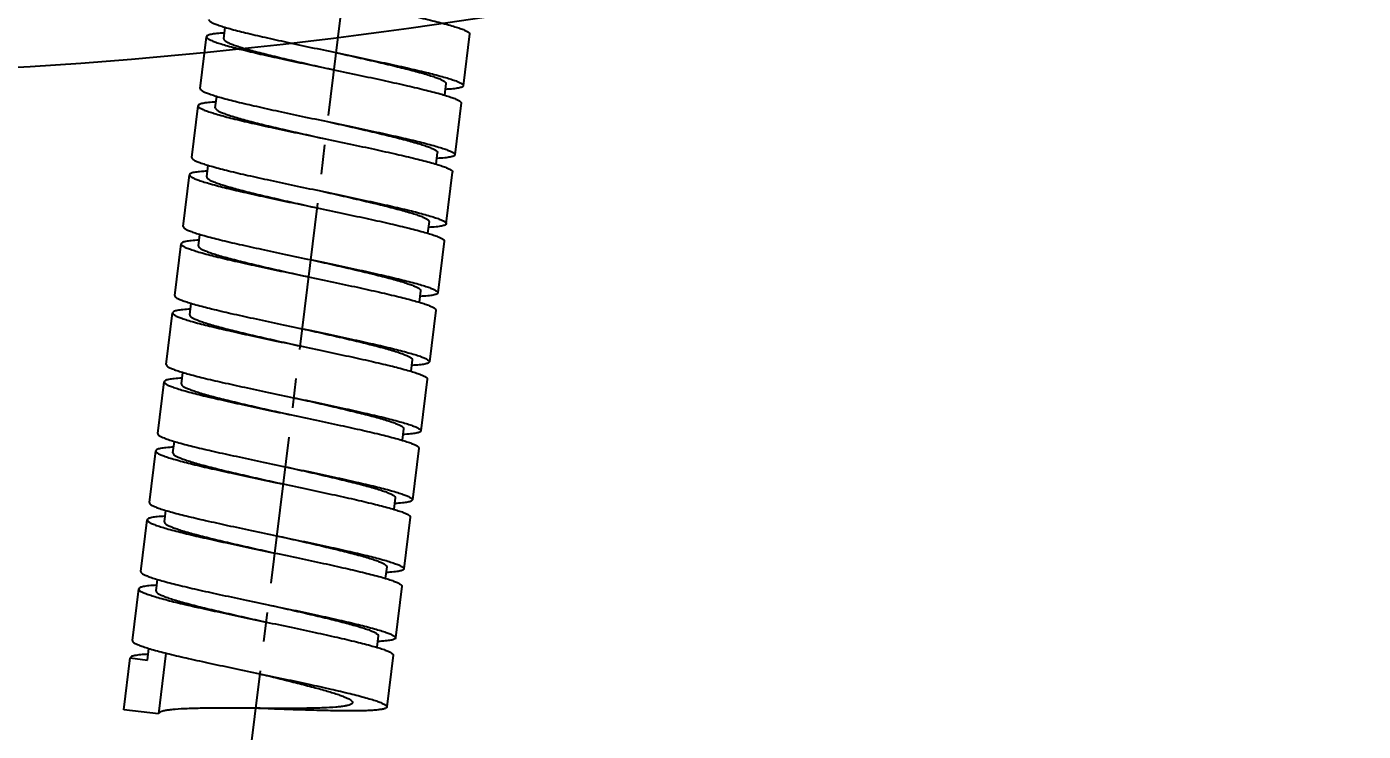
# Model space of a CAD drawing. Header units: millimetres. Extents: x 789 to 1209, y 393 to 987.
# Drawn here: x 1099.2 to 1156.8, y 570.9 to 601.3 of the extents above; entities that cross this region are included whole.
import ezdxf

# ---------------------------------------------------------------- set-up
doc = ezdxf.new("R2010")
doc.units = ezdxf.units.MM
doc.header["$LTSCALE"] = 0.1
doc.linetypes.add('CENTERX2', pattern=[101.6, 63.5, -12.7, 12.7, -12.7])
doc.layers.add('CENTER', color=1, linetype='CENTERX2')
doc.layers.add('DIM', color=3, linetype='Continuous')
doc.styles.get("Standard").update_dxf_attribs({"font": 'arial.ttf'})
doc.dimstyles.new('ISO-25', dxfattribs={"dimtxt": 2.5, "dimasz": 2.5, "dimexe": 1.25, "dimexo": 0.625, "dimtad": 1, "dimlfac": 1.333333, "dimtxsty": 'Standard', "dimcen": 2.5, "dimadec": 0, "dimazin": 0, "dimtfac": 1, "dimtmove": 0, "dimatfit": 3, "dimfxl": 0, "dimarcsym": 0})

# ---------------------------------------------------------------- blocks, each defined once
blk = doc.blocks.new('*D17')
at = {"layer": 'Defpoints', "color": 0}
for p in [(1085.84, 676.604), (1085.84, 658.124), (1117.888, 644.056), (1104.487, 611.471), (1104.074, 531.539)]:
    blk.add_point(p, dxfattribs=at)
at = {"layer": 'DIM', "color": 0, "lineweight": -2}
blk.add_line((1085.84, 657.499), (1085.84, 610.981), dxfattribs=at)
blk.add_arc((1085.84, 383.029), 229.203, 83.62547, 89.37505, dxfattribs=at)
at = {"layer": 'DIM', "color": 0}
for points in [[(1088.338, 611.801), (1088.343, 612.634), (1085.84, 612.231)], [(1111.337, 611.228), (1111.24, 610.4), (1113.771, 610.523)]]:
    blk.add_solid(points, dxfattribs=at)
at = {"layer": 'DIM', "color": 0, "insert": (1099.946, 613.675), "char_height": 2.5, "attachment_point": 5, "rotation": 356.50026}
blk.add_mtext('7°', dxfattribs=at)
blk = doc.blocks.new('*D18')
at = {"layer": 'Defpoints', "color": 0}
for p in [(1085.84, 676.604), (1085.84, 658.124), (1148.027, 643.485), (1155.466, 623.046), (1110.827, 600.572)]:
    blk.add_point(p, dxfattribs=at)
at = {"layer": 'DIM', "color": 0, "lineweight": -2}
for p, q in [((1085.84, 657.499), (1085.84, 597.867)), ((1155.68, 622.459), (1159.879, 610.922))]:
    blk.add_line(p, q, dxfattribs=at)
blk.add_arc((1085.84, 814.342), 215.225, 270.66554, 289.33446, dxfattribs=at)
at = {"layer": 'DIM', "color": 0}
for points in [[(1156.957, 611.647), (1157.238, 610.863), (1159.452, 612.096)], [(1088.343, 598.714), (1088.338, 599.548), (1085.84, 599.117)]]:
    blk.add_solid(points, dxfattribs=at)
at = {"layer": 'DIM', "color": 0, "insert": (1122.884, 604.259), "char_height": 2.5, "attachment_point": 5, "rotation": 10}
blk.add_mtext('20°', dxfattribs=at)

msp = doc.modelspace()

# ---------------------------------------------------------------- linework, layer by layer
at = {"color": 7, "linetype": 'Continuous'}
for p, q in [((1107.6572, 600.7303), (1107.7185, 601.2291)), ((1118.2618, 600.9396), (1117.9876, 598.7064)), ((1106.6386, 598.5885), (1106.9128, 600.8217)), ((1117.2432, 598.7978), (1117.1819, 598.2985)), ((1107.2917, 597.7527), (1107.353, 598.252)), ((1117.8962, 597.962), (1117.622, 595.7287)), ((1106.2731, 595.6109), (1106.5472, 597.8441)), ((1116.8164, 595.3213), (1116.8776, 595.8201)), ((1106.9261, 594.775), (1106.9875, 595.2752)), ((1105.9075, 592.6332), (1106.1817, 594.8664)), ((1117.2564, 592.7511), (1117.5306, 594.9843)), ((1116.512, 592.8425), (1116.4506, 592.3423)), ((1106.5605, 591.7974), (1106.6216, 592.2949)), ((1105.5419, 589.6556), (1105.8161, 591.8888)), ((1117.165, 592.0067), (1116.8908, 589.7735)), ((1106.1949, 588.8198), (1106.2563, 589.32)), ((1116.1464, 589.8649), (1116.0854, 589.3673)), ((1105.1763, 586.6779), (1105.4505, 588.9112)), ((1116.7995, 589.0291), (1116.5253, 586.7958)), ((1115.7809, 586.8872), (1115.7194, 586.387)), ((1104.8107, 583.7003), (1105.0849, 585.9335)), ((1105.8293, 585.8421), (1105.8906, 586.3409)), ((1116.4339, 586.0514), (1116.1597, 583.8182)), ((1115.4153, 583.9096), (1115.354, 583.4103)), ((1104.4452, 580.7226), (1104.7193, 582.9559)), ((1105.4638, 582.8645), (1105.5251, 583.3638)), ((1116.0683, 583.0738), (1115.7941, 580.8405)), ((1115.0497, 580.9319), (1114.9885, 580.4331)), ((1105.0982, 579.8868), (1105.1596, 580.387)), ((1115.7027, 580.0961), (1115.4285, 577.8629)), ((1104.0796, 577.745), (1104.3538, 579.9782)), ((1114.6841, 577.9543), (1114.6227, 577.454)), ((1104.7326, 576.9092), (1104.7937, 577.4067)), ((1103.714, 574.7674), (1103.9882, 577.0006)), ((1115.3371, 577.1185), (1115.0629, 574.8853)), ((1114.3185, 574.9766), (1114.2574, 574.4791)), ((1104.367, 573.9316), (1104.4284, 574.4318)), ((1103.3484, 571.7897), (1103.6226, 574.023)), ((1103.6226, 574.023), (1104.367, 573.9316)), ((1105.1596, 574.2322), (1104.8372, 571.6069)), ((1114.9715, 574.1408), (1114.6974, 571.9076)), ((1104.8372, 571.6069), (1103.3484, 571.7897))]:
    msp.add_line(p, q, dxfattribs=at)
for points, knots in [([(1112.7701, 602.3695), (1113.1294, 602.2941), (1113.8343, 602.1462), (1114.8572, 601.9281), (1115.7992, 601.7203), (1116.6237, 601.5273), (1117.2215, 601.3742), (1117.6165, 601.2591), (1117.8448, 601.185), (1118.024, 601.117), (1118.141, 601.0628), (1118.2076, 601.0197), (1118.2447, 600.9889), (1118.264, 600.9575), (1118.2618, 600.9396)], [0, 0, 0, 0, 0.1928468, 0.3783376, 0.5494058, 0.6995566, 0.8231386, 0.8734999, 0.9156348, 0.9492129, 0.9740929, 0.9833185, 0.9905201, 1, 1, 1, 1]), ([(1107.0042, 601.5661), (1107.002, 601.5482), (1107.0213, 601.5169), (1107.0584, 601.4861), (1107.125, 601.443), (1107.242, 601.3887), (1107.4212, 601.3208), (1107.6495, 601.2467), (1108.0445, 601.1316), (1108.6423, 600.9784), (1109.4668, 600.7855), (1110.4088, 600.5777), (1111.4317, 600.3596), (1112.1366, 600.2117), (1112.4959, 600.1363)], [0, 0, 0, 0, 0.0094807, 0.0166807, 0.0259072, 0.0507875, 0.0843662, 0.1265, 0.1768629, 0.3004449, 0.4505953, 0.6216631, 0.8071534, 1, 1, 1, 1]), ([(1107.6675, 600.9769), (1107.5605, 600.9717), (1107.4106, 600.9623), (1107.2253, 600.9409), (1107.1191, 600.9239), (1107.0335, 600.9034), (1106.9642, 600.8796), (1106.916, 600.8473), (1106.9128, 600.8217)], [0, 0, 0, 0, 0.407777, 0.5718722, 0.7088846, 0.818739, 0.9021041, 1, 1, 1, 1]), ([(1106.9128, 600.8217), (1106.9106, 600.8038), (1106.9298, 600.7725), (1106.9671, 600.7416), (1107.0336, 600.6986), (1107.1506, 600.6443), (1107.3298, 600.5764), (1107.5581, 600.5023), (1107.9531, 600.3872), (1108.5509, 600.234), (1109.3754, 600.0411), (1110.3174, 599.8333), (1111.3403, 599.6152), (1112.0452, 599.4673), (1112.4045, 599.3919)], [0, 0, 0, 0, 0.0094781, 0.0166803, 0.0259091, 0.0507846, 0.0843677, 0.1264978, 0.1768636, 0.3004448, 0.4505947, 0.6216623, 0.8071529, 1, 1, 1, 1]), ([(1107.6573, 600.7303), (1107.6551, 600.713), (1107.6702, 600.6826), (1107.7028, 600.6514), (1107.7596, 600.6098), (1107.8604, 600.5573), (1108.0151, 600.4923), (1108.2124, 600.422), (1108.5535, 600.3135), (1109.0704, 600.1703), (1109.7836, 599.991), (1110.5986, 599.7988), (1111.4837, 599.5976), (1112.0936, 599.4613), (1112.4045, 599.3919)], [0, 0, 0, 0, 0.0105435, 0.0180895, 0.0275742, 0.0527823, 0.0865465, 0.1287528, 0.179117, 0.3025114, 0.4522937, 0.622865, 0.8077751, 1, 1, 1, 1]), ([(1112.4959, 600.1363), (1112.8068, 600.0668), (1113.4168, 599.9306), (1114.3018, 599.7293), (1115.1168, 599.5371), (1115.8301, 599.3578), (1116.3469, 599.2146), (1116.688, 599.1061), (1116.8853, 599.0358), (1117.04, 598.9708), (1117.1408, 598.9183), (1117.1976, 598.8767), (1117.2302, 598.8455), (1117.2453, 598.8151), (1117.2432, 598.7978)], [0, 0, 0, 0, 0.1922249, 0.3771353, 0.5477069, 0.6974897, 0.8208846, 0.8712443, 0.9134554, 0.9472146, 0.9724278, 0.9819103, 0.989454, 1, 1, 1, 1]), ([(1112.4959, 600.1363), (1112.8552, 600.0609), (1113.5601, 599.913), (1114.583, 599.6948), (1115.525, 599.487), (1116.3495, 599.2941), (1116.9473, 599.1409), (1117.3423, 599.0258), (1117.5707, 598.9518), (1117.7498, 598.8838), (1117.8668, 598.8295), (1117.9334, 598.7865), (1117.9706, 598.7557), (1117.9898, 598.7243), (1117.9876, 598.7064)], [0, 0, 0, 0, 0.1928468, 0.3783376, 0.5494058, 0.6995566, 0.8231386, 0.8734999, 0.9156348, 0.9492129, 0.9740929, 0.9833185, 0.9905201, 1, 1, 1, 1]), ([(1112.4045, 599.3919), (1112.7638, 599.3165), (1113.4687, 599.1685), (1114.4916, 598.9504), (1115.4336, 598.7426), (1116.2581, 598.5497), (1116.8559, 598.3965), (1117.2509, 598.2814), (1117.4793, 598.2073), (1117.6584, 598.1394), (1117.7754, 598.0851), (1117.842, 598.0421), (1117.8792, 598.0112), (1117.8984, 597.9799), (1117.8962, 597.962)], [0, 0, 0, 0, 0.1928471, 0.3783377, 0.5494053, 0.6995552, 0.8231364, 0.8735022, 0.9156323, 0.9492154, 0.9740909, 0.9833197, 0.9905219, 1, 1, 1, 1]), ([(1106.6387, 598.5885), (1106.6365, 598.5706), (1106.6557, 598.5392), (1106.6929, 598.5084), (1106.7594, 598.4654), (1106.8764, 598.4111), (1107.0556, 598.3431), (1107.2839, 598.269), (1107.6789, 598.1539), (1108.2767, 598.0008), (1109.1012, 597.8079), (1110.0432, 597.6), (1111.0661, 597.3819), (1111.771, 597.234), (1112.1303, 597.1586)], [0, 0, 0, 0, 0.0094781, 0.0166803, 0.0259091, 0.0507846, 0.0843677, 0.1264978, 0.1768636, 0.3004448, 0.4505947, 0.6216623, 0.8071529, 1, 1, 1, 1]), ([(1117.9876, 598.7064), (1117.9844, 598.6805), (1117.935, 598.6479), (1117.8644, 598.6239), (1117.7769, 598.6034), (1117.6684, 598.5863), (1117.4792, 598.5649), (1117.3261, 598.5556), (1117.2168, 598.5504)], [0, 0, 0, 0, 0.0973962, 0.1807183, 0.290629, 0.4277036, 0.5919484, 1, 1, 1, 1]), ([(1107.318, 598), (1107.2087, 597.9949), (1107.0556, 597.9856), (1106.8664, 597.9642), (1106.7579, 597.9471), (1106.6705, 597.9265), (1106.5998, 597.9026), (1106.5504, 597.87), (1106.5473, 597.8441)], [0, 0, 0, 0, 0.4080516, 0.5722964, 0.709371, 0.8192817, 0.9026038, 1, 1, 1, 1]), ([(1106.5473, 597.8441), (1106.545, 597.8262), (1106.5643, 597.7948), (1106.6015, 597.764), (1106.668, 597.7209), (1106.785, 597.6667), (1106.9642, 597.5987), (1107.1925, 597.5246), (1107.5875, 597.4095), (1108.1853, 597.2564), (1109.0098, 597.0635), (1109.9518, 596.8556), (1110.9747, 596.6375), (1111.6796, 596.4896), (1112.0389, 596.4142)], [0, 0, 0, 0, 0.0094799, 0.0166815, 0.0259071, 0.0507871, 0.0843652, 0.1265001, 0.1768614, 0.3004434, 0.4505942, 0.6216624, 0.8071532, 1, 1, 1, 1]), ([(1107.2917, 597.7527), (1107.2895, 597.7353), (1107.3046, 597.705), (1107.3372, 597.6738), (1107.394, 597.6322), (1107.4949, 597.5796), (1107.6496, 597.5147), (1107.8468, 597.4443), (1108.188, 597.3359), (1108.7048, 597.1926), (1109.418, 597.0134), (1110.233, 596.8211), (1111.1181, 596.6199), (1111.728, 596.4837), (1112.0389, 596.4142)], [0, 0, 0, 0, 0.0105432, 0.01809, 0.0275742, 0.0527821, 0.0865465, 0.1287528, 0.1791168, 0.3025112, 0.4522935, 0.6228648, 0.807775, 1, 1, 1, 1]), ([(1112.1303, 597.1586), (1112.4412, 597.0892), (1113.0512, 596.9529), (1113.9363, 596.7517), (1114.7513, 596.5595), (1115.4645, 596.3802), (1115.9813, 596.237), (1116.3224, 596.1285), (1116.5197, 596.0582), (1116.6744, 595.9932), (1116.7752, 595.9407), (1116.832, 595.899), (1116.8646, 595.8678), (1116.8797, 595.8375), (1116.8776, 595.8201)], [0, 0, 0, 0, 0.1922253, 0.3771361, 0.547708, 0.697491, 0.8208861, 0.8712452, 0.913457, 0.9472153, 0.9724294, 0.9819121, 0.9894576, 1, 1, 1, 1]), ([(1112.1303, 597.1586), (1112.4896, 597.0832), (1113.1945, 596.9353), (1114.2174, 596.7172), (1115.1594, 596.5094), (1115.984, 596.3164), (1116.5818, 596.1633), (1116.9767, 596.0482), (1117.2051, 595.9741), (1117.3843, 595.9062), (1117.5012, 595.8519), (1117.5678, 595.8088), (1117.605, 595.778), (1117.6242, 595.7467), (1117.622, 595.7287)], [0, 0, 0, 0, 0.1928471, 0.3783377, 0.5494053, 0.6995552, 0.8231364, 0.8735022, 0.9156323, 0.9492154, 0.9740909, 0.9833197, 0.9905219, 1, 1, 1, 1]), ([(1112.0389, 596.4142), (1112.3982, 596.3388), (1113.1031, 596.1909), (1114.126, 595.9728), (1115.068, 595.765), (1115.8926, 595.572), (1116.4904, 595.4189), (1116.8853, 595.3038), (1117.1137, 595.2297), (1117.2929, 595.1617), (1117.4098, 595.1075), (1117.4764, 595.0644), (1117.5136, 595.0336), (1117.5328, 595.0022), (1117.5306, 594.9843)], [0, 0, 0, 0, 0.1928468, 0.3783373, 0.5494052, 0.6995558, 0.8231379, 0.8735009, 0.9156347, 0.9492132, 0.9740937, 0.983321, 0.990522, 1, 1, 1, 1]), ([(1117.622, 595.7287), (1117.6189, 595.7032), (1117.5706, 595.6709), (1117.5013, 595.6471), (1117.4157, 595.6266), (1117.3095, 595.6096), (1117.1243, 595.5882), (1116.9743, 595.5788), (1116.8673, 595.5736)], [0, 0, 0, 0, 0.0978959, 0.181261, 0.2911154, 0.4281278, 0.592223, 1, 1, 1, 1]), ([(1106.2731, 595.6109), (1106.2709, 595.5929), (1106.2901, 595.5616), (1106.3273, 595.5308), (1106.3939, 595.4877), (1106.5108, 595.4335), (1106.69, 595.3655), (1106.9183, 595.2914), (1107.3133, 595.1763), (1107.9111, 595.0232), (1108.7356, 594.8302), (1109.6776, 594.6224), (1110.7005, 594.4043), (1111.4054, 594.2564), (1111.7647, 594.181)], [0, 0, 0, 0, 0.0094799, 0.0166815, 0.0259071, 0.0507871, 0.0843652, 0.1265001, 0.1768614, 0.3004434, 0.4505942, 0.6216624, 0.8071532, 1, 1, 1, 1]), ([(1106.1817, 594.8664), (1106.1795, 594.8485), (1106.1987, 594.8172), (1106.2359, 594.7864), (1106.3025, 594.7433), (1106.4194, 594.689), (1106.5986, 594.6211), (1106.8269, 594.547), (1107.2219, 594.4319), (1107.8197, 594.2788), (1108.6442, 594.0858), (1109.5862, 593.878), (1110.6092, 593.6599), (1111.314, 593.512), (1111.6733, 593.4366)], [0, 0, 0, 0, 0.0094796, 0.0166795, 0.0259085, 0.050786, 0.0843676, 0.1264984, 0.176864, 0.3004455, 0.4505955, 0.621663, 0.8071533, 1, 1, 1, 1]), ([(1106.937, 595.0217), (1106.8299, 595.0165), (1106.6799, 595.0071), (1106.4945, 594.9857), (1106.3881, 594.9686), (1106.3024, 594.9482), (1106.2331, 594.9243), (1106.1848, 594.892), (1106.1817, 594.8664)], [0, 0, 0, 0, 0.4077986, 0.5718854, 0.7088956, 0.81877, 0.9021168, 1, 1, 1, 1]), ([(1106.9261, 594.775), (1106.924, 594.7577), (1106.939, 594.7273), (1106.9716, 594.6962), (1107.0285, 594.6545), (1107.1293, 594.602), (1107.284, 594.537), (1107.4813, 594.4667), (1107.8224, 594.3582), (1108.3392, 594.215), (1109.0524, 594.0357), (1109.8674, 593.8435), (1110.7525, 593.6423), (1111.3625, 593.506), (1111.6733, 593.4366)], [0, 0, 0, 0, 0.0105433, 0.0180904, 0.0275741, 0.0527822, 0.0865462, 0.128753, 0.1791165, 0.3025109, 0.4522932, 0.6228645, 0.8077749, 1, 1, 1, 1]), ([(1111.7647, 594.181), (1112.0756, 594.1115), (1112.6856, 593.9753), (1113.5707, 593.7741), (1114.3857, 593.5818), (1115.0989, 593.4025), (1115.6157, 593.2593), (1115.9568, 593.1509), (1116.1541, 593.0805), (1116.3088, 593.0156), (1116.4096, 592.9631), (1116.4665, 592.9214), (1116.4991, 592.8902), (1116.5142, 592.8598), (1116.512, 592.8425)], [0, 0, 0, 0, 0.1922252, 0.3771359, 0.5477077, 0.6974905, 0.8208855, 0.871244, 0.9134561, 0.9472145, 0.9724283, 0.9819093, 0.9894539, 1, 1, 1, 1]), ([(1111.7647, 594.181), (1112.124, 594.1056), (1112.8289, 593.9577), (1113.8519, 593.7396), (1114.7939, 593.5317), (1115.6184, 593.3388), (1116.2162, 593.1857), (1116.6112, 593.0706), (1116.8395, 592.9965), (1117.0187, 592.9285), (1117.1356, 592.8742), (1117.2022, 592.8312), (1117.2394, 592.8003), (1117.2586, 592.769), (1117.2564, 592.7511)], [0, 0, 0, 0, 0.1928468, 0.3783373, 0.5494052, 0.6995558, 0.8231379, 0.8735009, 0.9156347, 0.9492132, 0.9740937, 0.983321, 0.990522, 1, 1, 1, 1]), ([(1111.6733, 593.4366), (1112.0327, 593.3612), (1112.7375, 593.2133), (1113.7605, 592.9951), (1114.7025, 592.7873), (1115.527, 592.5944), (1116.1248, 592.4412), (1116.5198, 592.3262), (1116.7481, 592.2521), (1116.9273, 592.1841), (1117.0442, 592.1298), (1117.1108, 592.0868), (1117.148, 592.056), (1117.1672, 592.0246), (1117.165, 592.0067)], [0, 0, 0, 0, 0.1928471, 0.3783381, 0.5494063, 0.6995566, 0.8231379, 0.873501, 0.9156336, 0.9492145, 0.9740917, 0.9833187, 0.9905217, 1, 1, 1, 1]), ([(1105.9075, 592.6332), (1105.9053, 592.6153), (1105.9245, 592.584), (1105.9617, 592.5531), (1106.0283, 592.5101), (1106.1452, 592.4558), (1106.3244, 592.3878), (1106.5528, 592.3137), (1106.9477, 592.1987), (1107.5455, 592.0455), (1108.3701, 591.8526), (1109.312, 591.6448), (1110.335, 591.4266), (1111.0399, 591.2787), (1111.3992, 591.2033)], [0, 0, 0, 0, 0.0094796, 0.0166795, 0.0259085, 0.050786, 0.0843676, 0.1264984, 0.176864, 0.3004455, 0.4505955, 0.621663, 0.8071533, 1, 1, 1, 1]), ([(1117.2564, 592.7511), (1117.2533, 592.7254), (1117.2044, 592.6929), (1117.1343, 592.669), (1117.0477, 592.6485), (1116.9402, 592.6314), (1116.7528, 592.61), (1116.6011, 592.6006), (1116.4928, 592.5955)], [0, 0, 0, 0, 0.0976165, 0.1809481, 0.2908559, 0.4278957, 0.5920606, 1, 1, 1, 1]), ([(1105.8161, 591.8888), (1105.8139, 591.8709), (1105.8331, 591.8395), (1105.8703, 591.8087), (1105.9369, 591.7657), (1106.0538, 591.7114), (1106.233, 591.6434), (1106.4614, 591.5693), (1106.8563, 591.4543), (1107.4541, 591.3011), (1108.2786, 591.1082), (1109.2206, 590.9004), (1110.2436, 590.6822), (1110.9485, 590.5343), (1111.3078, 590.4589)], [0, 0, 0, 0, 0.0094783, 0.0166813, 0.0259083, 0.0507855, 0.0843664, 0.126499, 0.1768621, 0.3004434, 0.4505937, 0.6216619, 0.8071529, 1, 1, 1, 1]), ([(1106.5762, 592.0442), (1106.4684, 592.0391), (1106.3174, 592.0297), (1106.1309, 592.0083), (1106.0239, 591.9912), (1105.9376, 591.9707), (1105.8679, 591.9469), (1105.8193, 591.9145), (1105.8161, 591.8888)], [0, 0, 0, 0, 0.4078649, 0.572022, 0.7090498, 0.8189205, 0.9022818, 1, 1, 1, 1]), ([(1106.5605, 591.7974), (1106.5584, 591.7801), (1106.5734, 591.7497), (1106.6061, 591.7185), (1106.6629, 591.6769), (1106.7637, 591.6243), (1106.9184, 591.5594), (1107.1157, 591.489), (1107.4568, 591.3806), (1107.9736, 591.2374), (1108.6868, 591.0581), (1109.5018, 590.8658), (1110.3869, 590.6646), (1110.9969, 590.5284), (1111.3078, 590.4589)], [0, 0, 0, 0, 0.0105436, 0.0180908, 0.0275737, 0.0527826, 0.0865457, 0.1287535, 0.179116, 0.3025104, 0.4522928, 0.6228643, 0.8077748, 1, 1, 1, 1]), ([(1111.3992, 591.2033), (1111.7101, 591.1339), (1112.32, 590.9976), (1113.2051, 590.7964), (1114.0201, 590.6042), (1114.7333, 590.4249), (1115.2502, 590.2817), (1115.5913, 590.1732), (1115.7885, 590.1029), (1115.9432, 590.0379), (1116.0441, 589.9854), (1116.1009, 589.9437), (1116.1335, 589.9126), (1116.1486, 589.8822), (1116.1464, 589.8649)], [0, 0, 0, 0, 0.1922253, 0.3771361, 0.547708, 0.6974908, 0.8208856, 0.8712443, 0.9134561, 0.9472149, 0.9724281, 0.981909, 0.9894543, 1, 1, 1, 1]), ([(1111.3992, 591.2033), (1111.7585, 591.1279), (1112.4634, 590.98), (1113.4863, 590.7619), (1114.4283, 590.5541), (1115.2528, 590.3612), (1115.8506, 590.208), (1116.2456, 590.0929), (1116.4739, 590.0188), (1116.6531, 589.9509), (1116.7701, 589.8966), (1116.8366, 589.8535), (1116.8738, 589.8227), (1116.893, 589.7914), (1116.8908, 589.7735)], [0, 0, 0, 0, 0.1928471, 0.3783381, 0.5494063, 0.6995566, 0.8231379, 0.873501, 0.9156336, 0.9492145, 0.9740917, 0.9833187, 0.9905217, 1, 1, 1, 1]), ([(1111.3078, 590.4589), (1111.6671, 590.3835), (1112.372, 590.2356), (1113.3949, 590.0175), (1114.3369, 589.8097), (1115.1614, 589.6167), (1115.7592, 589.4636), (1116.1542, 589.3485), (1116.3825, 589.2744), (1116.5617, 589.2065), (1116.6787, 589.1522), (1116.7452, 589.1091), (1116.7824, 589.0783), (1116.8016, 589.047), (1116.7994, 589.0291)], [0, 0, 0, 0, 0.1928467, 0.378337, 0.5494045, 0.6995545, 0.823136, 0.8735016, 0.9156324, 0.949214, 0.9740915, 0.9833205, 0.9905204, 1, 1, 1, 1]), ([(1105.5419, 589.6556), (1105.5397, 589.6377), (1105.5589, 589.6063), (1105.5961, 589.5755), (1105.6627, 589.5324), (1105.7796, 589.4782), (1105.9588, 589.4102), (1106.1872, 589.3361), (1106.5821, 589.221), (1107.1799, 589.0679), (1108.0045, 588.8749), (1108.9465, 588.6671), (1109.9694, 588.449), (1110.6743, 588.3011), (1111.0336, 588.2257)], [0, 0, 0, 0, 0.0094783, 0.0166813, 0.0259083, 0.0507855, 0.0843664, 0.126499, 0.1768621, 0.3004434, 0.4505937, 0.6216619, 0.8071529, 1, 1, 1, 1]), ([(1116.8908, 589.7735), (1116.8877, 589.7478), (1116.8391, 589.7154), (1116.7693, 589.6915), (1116.6831, 589.671), (1116.5761, 589.6539), (1116.3895, 589.6326), (1116.2385, 589.6232), (1116.1307, 589.618)], [0, 0, 0, 0, 0.0977182, 0.1810795, 0.2909502, 0.427978, 0.5921351, 1, 1, 1, 1]), ([(1105.4505, 588.9112), (1105.4483, 588.8932), (1105.4675, 588.8619), (1105.5047, 588.8311), (1105.5713, 588.788), (1105.6883, 588.7338), (1105.8674, 588.6658), (1106.0958, 588.5917), (1106.4908, 588.4766), (1107.0886, 588.3235), (1107.9131, 588.1305), (1108.8551, 587.9227), (1109.878, 587.7046), (1110.5829, 587.5567), (1110.9422, 587.4813)], [0, 0, 0, 0, 0.0094807, 0.0166807, 0.0259072, 0.0507875, 0.0843662, 0.1265, 0.1768629, 0.3004449, 0.4505953, 0.6216631, 0.8071534, 1, 1, 1, 1]), ([(1106.2141, 589.0668), (1106.1058, 589.0616), (1105.9541, 589.0522), (1105.7667, 589.0309), (1105.6592, 589.0138), (1105.5726, 588.9933), (1105.5026, 588.9694), (1105.4537, 588.9369), (1105.4505, 588.9112)], [0, 0, 0, 0, 0.4079376, 0.5721027, 0.709143, 0.8190487, 0.902372, 1, 1, 1, 1]), ([(1106.1949, 588.8198), (1106.1928, 588.8024), (1106.2079, 588.772), (1106.2405, 588.7409), (1106.2973, 588.6992), (1106.3981, 588.6467), (1106.5528, 588.5817), (1106.7501, 588.5114), (1107.0912, 588.4029), (1107.608, 588.2597), (1108.3213, 588.0804), (1109.1362, 587.8882), (1110.0213, 587.687), (1110.6313, 587.5507), (1110.9422, 587.4813)], [0, 0, 0, 0, 0.010544, 0.018091, 0.0275732, 0.0527832, 0.0865452, 0.128754, 0.1791155, 0.3025099, 0.4522924, 0.622864, 0.8077746, 1, 1, 1, 1]), ([(1111.0336, 588.2257), (1111.3445, 588.1562), (1111.9544, 588.02), (1112.8395, 587.8188), (1113.6545, 587.6265), (1114.3677, 587.4473), (1114.8846, 587.304), (1115.2257, 587.1956), (1115.4229, 587.1252), (1115.5776, 587.0603), (1115.6785, 587.0078), (1115.7353, 586.9661), (1115.7679, 586.9349), (1115.783, 586.9046), (1115.7808, 586.8872)], [0, 0, 0, 0, 0.1922254, 0.3771362, 0.5477081, 0.6974908, 0.8208854, 0.8712448, 0.9134558, 0.9472155, 0.9724278, 0.9819089, 0.9894548, 1, 1, 1, 1]), ([(1111.0336, 588.2257), (1111.3929, 588.1503), (1112.0978, 588.0024), (1113.1207, 587.7843), (1114.0627, 587.5765), (1114.8872, 587.3835), (1115.485, 587.2304), (1115.88, 587.1153), (1116.1083, 587.0412), (1116.2875, 586.9732), (1116.4045, 586.9189), (1116.4711, 586.8759), (1116.5082, 586.8451), (1116.5274, 586.8137), (1116.5253, 586.7958)], [0, 0, 0, 0, 0.1928467, 0.378337, 0.5494045, 0.6995545, 0.823136, 0.8735016, 0.9156324, 0.949214, 0.9740915, 0.9833205, 0.9905204, 1, 1, 1, 1]), ([(1110.9422, 587.4813), (1111.3015, 587.4059), (1112.0064, 587.258), (1113.0293, 587.0399), (1113.9713, 586.832), (1114.7958, 586.6391), (1115.3936, 586.486), (1115.7886, 586.3709), (1116.0169, 586.2968), (1116.1961, 586.2288), (1116.3131, 586.1746), (1116.3796, 586.1315), (1116.4168, 586.1007), (1116.4361, 586.0693), (1116.4339, 586.0514)], [0, 0, 0, 0, 0.1928468, 0.3783376, 0.5494058, 0.6995566, 0.8231386, 0.8734999, 0.9156348, 0.9492129, 0.9740929, 0.9833185, 0.9905201, 1, 1, 1, 1]), ([(1105.1763, 586.6779), (1105.1741, 586.66), (1105.1934, 586.6287), (1105.2305, 586.5978), (1105.2971, 586.5548), (1105.4141, 586.5005), (1105.5933, 586.4326), (1105.8216, 586.3585), (1106.2166, 586.2434), (1106.8144, 586.0902), (1107.6389, 585.8973), (1108.5809, 585.6895), (1109.6038, 585.4714), (1110.3087, 585.3235), (1110.668, 585.2481)], [0, 0, 0, 0, 0.0094807, 0.0166807, 0.0259072, 0.0507875, 0.0843662, 0.1265, 0.1768629, 0.3004449, 0.4505953, 0.6216631, 0.8071534, 1, 1, 1, 1]), ([(1116.5253, 586.7958), (1116.5221, 586.7703), (1116.4738, 586.7379), (1116.4045, 586.7141), (1116.3188, 586.6936), (1116.2125, 586.6766), (1116.0271, 586.6552), (1115.877, 586.6458), (1115.7699, 586.6406)], [0, 0, 0, 0, 0.0978832, 0.18123, 0.2911044, 0.4281146, 0.5922014, 1, 1, 1, 1]), ([(1105.0849, 585.9335), (1105.0827, 585.9156), (1105.1019, 585.8843), (1105.1391, 585.8534), (1105.2057, 585.8104), (1105.3227, 585.7561), (1105.5019, 585.6882), (1105.7302, 585.6141), (1106.1252, 585.499), (1106.723, 585.3458), (1107.5475, 585.1529), (1108.4895, 584.9451), (1109.5124, 584.727), (1110.2173, 584.579), (1110.5766, 584.5036)], [0, 0, 0, 0, 0.0094781, 0.0166803, 0.0259091, 0.0507846, 0.0843677, 0.1264978, 0.1768635, 0.300445, 0.450594, 0.6216643, 0.8071486, 1, 1, 1, 1]), ([(1105.8396, 586.0887), (1105.7326, 586.0835), (1105.5827, 586.0741), (1105.3974, 586.0527), (1105.2912, 586.0357), (1105.2056, 586.0152), (1105.1363, 585.9914), (1105.0881, 585.959), (1105.0849, 585.9335)], [0, 0, 0, 0, 0.407777, 0.5718722, 0.7088846, 0.818739, 0.9021041, 1, 1, 1, 1]), ([(1105.8293, 585.8421), (1105.8272, 585.8248), (1105.8423, 585.7944), (1105.8749, 585.7632), (1105.9317, 585.7216), (1106.0325, 585.6691), (1106.1872, 585.6041), (1106.3845, 585.5338), (1106.7256, 585.4253), (1107.2425, 585.2821), (1107.9557, 585.1028), (1108.7707, 584.9106), (1109.6557, 584.7094), (1110.2657, 584.5731), (1110.5766, 584.5036)], [0, 0, 0, 0, 0.0105446, 0.0180911, 0.0275727, 0.0527839, 0.0865447, 0.1287546, 0.1791149, 0.3025097, 0.4522917, 0.622865, 0.8077722, 1, 1, 1, 1]), ([(1110.668, 585.2481), (1110.9789, 585.1786), (1111.5889, 585.0423), (1112.4739, 584.8411), (1113.2889, 584.6489), (1114.0021, 584.4696), (1114.519, 584.3264), (1114.8601, 584.2179), (1115.0574, 584.1476), (1115.2121, 584.0826), (1115.3129, 584.0301), (1115.3697, 583.9885), (1115.4023, 583.9573), (1115.4174, 583.9269), (1115.4153, 583.9096)], [0, 0, 0, 0, 0.1922278, 0.377135, 0.5477083, 0.6974903, 0.8208851, 0.8712454, 0.9134553, 0.9472161, 0.9724273, 0.9819089, 0.9894554, 1, 1, 1, 1]), ([(1110.668, 585.2481), (1111.0273, 585.1727), (1111.7322, 585.0247), (1112.7551, 584.8066), (1113.6971, 584.5988), (1114.5216, 584.4059), (1115.1194, 584.2527), (1115.5144, 584.1376), (1115.7427, 584.0636), (1115.9219, 583.9956), (1116.0389, 583.9413), (1116.1055, 583.8983), (1116.1426, 583.8674), (1116.1619, 583.8361), (1116.1597, 583.8182)], [0, 0, 0, 0, 0.1928468, 0.3783376, 0.5494058, 0.6995566, 0.8231386, 0.8734999, 0.9156348, 0.9492129, 0.9740929, 0.9833185, 0.9905201, 1, 1, 1, 1]), ([(1110.5766, 584.5036), (1110.9359, 584.4282), (1111.6408, 584.2803), (1112.6637, 584.0622), (1113.6057, 583.8544), (1114.4302, 583.6615), (1115.028, 583.5083), (1115.423, 583.3932), (1115.6514, 583.3191), (1115.8305, 583.2512), (1115.9475, 583.1969), (1116.0141, 583.1539), (1116.0513, 583.123), (1116.0705, 583.0917), (1116.0683, 583.0738)], [0, 0, 0, 0, 0.1928514, 0.3783357, 0.549406, 0.699555, 0.8231365, 0.8735022, 0.9156323, 0.9492154, 0.9740909, 0.9833197, 0.9905219, 1, 1, 1, 1]), ([(1104.8108, 583.7003), (1104.8086, 583.6824), (1104.8278, 583.651), (1104.865, 583.6202), (1104.9315, 583.5772), (1105.0485, 583.5229), (1105.2277, 583.4549), (1105.456, 583.3808), (1105.851, 583.2657), (1106.4488, 583.1126), (1107.2733, 582.9197), (1108.2153, 582.7118), (1109.2382, 582.4937), (1109.9431, 582.3458), (1110.3024, 582.2704)], [0, 0, 0, 0, 0.0094781, 0.0166803, 0.0259091, 0.0507846, 0.0843677, 0.1264978, 0.1768635, 0.300445, 0.450594, 0.6216643, 0.8071486, 1, 1, 1, 1]), ([(1116.1597, 583.8182), (1116.1565, 583.7923), (1116.1071, 583.7597), (1116.0365, 583.7357), (1115.949, 583.7152), (1115.8405, 583.6981), (1115.6513, 583.6767), (1115.4982, 583.6673), (1115.3889, 583.6622)], [0, 0, 0, 0, 0.0973962, 0.1807183, 0.290629, 0.4277036, 0.5919484, 1, 1, 1, 1]), ([(1104.7193, 582.9559), (1104.7171, 582.938), (1104.7364, 582.9066), (1104.7736, 582.8758), (1104.8401, 582.8327), (1104.9571, 582.7785), (1105.1363, 582.7105), (1105.3646, 582.6364), (1105.7596, 582.5213), (1106.3574, 582.3682), (1107.1819, 582.1752), (1108.1239, 581.9674), (1109.1468, 581.7493), (1109.8517, 581.6014), (1110.211, 581.526)], [0, 0, 0, 0, 0.0094799, 0.0166815, 0.0259071, 0.0507871, 0.0843652, 0.1265001, 0.1768614, 0.3004434, 0.4505942, 0.6216624, 0.8071532, 1, 1, 1, 1]), ([(1105.4901, 583.1118), (1105.3808, 583.1067), (1105.2277, 583.0974), (1105.0385, 583.076), (1104.93, 583.0589), (1104.8426, 583.0383), (1104.7719, 583.0144), (1104.7225, 582.9818), (1104.7193, 582.9559)], [0, 0, 0, 0, 0.4080516, 0.5722964, 0.709371, 0.8192817, 0.9026038, 1, 1, 1, 1]), ([(1105.4638, 582.8645), (1105.4616, 582.8471), (1105.4767, 582.8168), (1105.5093, 582.7856), (1105.5661, 582.7439), (1105.667, 582.6914), (1105.8217, 582.6265), (1106.0189, 582.5561), (1106.36, 582.4477), (1106.8769, 582.3044), (1107.5901, 582.1252), (1108.4051, 581.9329), (1109.2902, 581.7317), (1109.9001, 581.5955), (1110.211, 581.526)], [0, 0, 0, 0, 0.0105452, 0.0180911, 0.0275722, 0.0527845, 0.0865442, 0.1287552, 0.1791146, 0.3025092, 0.4522919, 0.6228638, 0.8077746, 1, 1, 1, 1]), ([(1110.3024, 582.2704), (1110.6133, 582.201), (1111.2233, 582.0647), (1112.1084, 581.8635), (1112.9234, 581.6713), (1113.6366, 581.492), (1114.1534, 581.3487), (1114.4945, 581.2403), (1114.6918, 581.17), (1114.8465, 581.105), (1114.9473, 581.0525), (1115.0041, 581.0108), (1115.0367, 580.9797), (1115.0518, 580.9493), (1115.0497, 580.9319)], [0, 0, 0, 0, 0.1922254, 0.377136, 0.5477076, 0.6974901, 0.8208845, 0.871246, 0.9134548, 0.9472168, 0.9724268, 0.981909, 0.989456, 1, 1, 1, 1]), ([(1110.3024, 582.2704), (1110.6617, 582.195), (1111.3666, 582.0471), (1112.3895, 581.829), (1113.3315, 581.6212), (1114.1561, 581.4282), (1114.7539, 581.2751), (1115.1488, 581.16), (1115.3772, 581.0859), (1115.5564, 581.018), (1115.6733, 580.9637), (1115.7399, 580.9206), (1115.7771, 580.8898), (1115.7963, 580.8584), (1115.7941, 580.8405)], [0, 0, 0, 0, 0.1928514, 0.3783357, 0.549406, 0.699555, 0.8231365, 0.8735022, 0.9156323, 0.9492154, 0.9740909, 0.9833197, 0.9905219, 1, 1, 1, 1]), ([(1110.211, 581.526), (1110.5703, 581.4506), (1111.2752, 581.3027), (1112.2981, 581.0846), (1113.2401, 580.8768), (1114.0647, 580.6838), (1114.6625, 580.5307), (1115.0574, 580.4156), (1115.2858, 580.3415), (1115.465, 580.2735), (1115.5819, 580.2193), (1115.6485, 580.1762), (1115.6857, 580.1454), (1115.7049, 580.114), (1115.7027, 580.0961)], [0, 0, 0, 0, 0.1928466, 0.3783369, 0.5494047, 0.6995551, 0.8231371, 0.8735, 0.9156338, 0.9492125, 0.9740928, 0.9833193, 0.9905193, 1, 1, 1, 1]), ([(1104.4452, 580.7226), (1104.443, 580.7047), (1104.4622, 580.6734), (1104.4994, 580.6426), (1104.566, 580.5995), (1104.6829, 580.5452), (1104.8621, 580.4773), (1105.0904, 580.4032), (1105.4854, 580.2881), (1106.0832, 580.135), (1106.9077, 579.942), (1107.8497, 579.7342), (1108.8726, 579.5161), (1109.5775, 579.3682), (1109.9368, 579.2928)], [0, 0, 0, 0, 0.0094799, 0.0166815, 0.0259071, 0.0507871, 0.0843652, 0.1265001, 0.1768614, 0.3004434, 0.4505942, 0.6216624, 0.8071532, 1, 1, 1, 1]), ([(1115.7941, 580.8405), (1115.791, 580.815), (1115.7427, 580.7827), (1115.6734, 580.7589), (1115.5878, 580.7384), (1115.4816, 580.7213), (1115.2964, 580.7), (1115.1464, 580.6905), (1115.0394, 580.6854)], [0, 0, 0, 0, 0.0978959, 0.181261, 0.2911154, 0.4281278, 0.592223, 1, 1, 1, 1]), ([(1105.1091, 580.1334), (1105.002, 580.1283), (1104.852, 580.1188), (1104.6666, 580.0975), (1104.5602, 580.0804), (1104.4745, 580.06), (1104.4052, 580.0361), (1104.3569, 580.0038), (1104.3538, 579.9782)], [0, 0, 0, 0, 0.4077986, 0.5718854, 0.7088956, 0.81877, 0.9021168, 1, 1, 1, 1]), ([(1104.3538, 579.9782), (1104.3516, 579.9603), (1104.3708, 579.929), (1104.408, 579.8981), (1104.4746, 579.8551), (1104.5915, 579.8008), (1104.7707, 579.7329), (1104.999, 579.6588), (1105.394, 579.5437), (1105.9918, 579.3905), (1106.8163, 579.1976), (1107.7583, 578.9898), (1108.7812, 578.7717), (1109.4861, 578.6238), (1109.8454, 578.5484)], [0, 0, 0, 0, 0.0094796, 0.0166795, 0.0259085, 0.050786, 0.0843676, 0.1264984, 0.176864, 0.3004455, 0.4505955, 0.621663, 0.8071533, 1, 1, 1, 1]), ([(1105.0982, 579.8868), (1105.096, 579.8695), (1105.1111, 579.8391), (1105.1437, 579.8079), (1105.2006, 579.7663), (1105.3014, 579.7138), (1105.4561, 579.6488), (1105.6533, 579.5785), (1105.9945, 579.47), (1106.5113, 579.3268), (1107.2245, 579.1475), (1108.0395, 578.9553), (1108.9246, 578.7541), (1109.5346, 578.6178), (1109.8454, 578.5484)], [0, 0, 0, 0, 0.0105457, 0.018091, 0.0275719, 0.0527851, 0.0865439, 0.1287557, 0.1791144, 0.3025092, 0.452292, 0.6228639, 0.8077747, 1, 1, 1, 1]), ([(1109.9368, 579.2928), (1110.2477, 579.2233), (1110.8577, 579.0871), (1111.7428, 578.8859), (1112.5578, 578.6936), (1113.271, 578.5143), (1113.7878, 578.3711), (1114.1289, 578.2627), (1114.3262, 578.1923), (1114.4809, 578.1274), (1114.5817, 578.0748), (1114.6385, 578.0332), (1114.6712, 578.002), (1114.6862, 577.9716), (1114.6841, 577.9543)], [0, 0, 0, 0, 0.1922252, 0.3771357, 0.5477072, 0.6974896, 0.820884, 0.8712465, 0.9134543, 0.9472174, 0.9724263, 0.9819092, 0.9894564, 1, 1, 1, 1]), ([(1109.9368, 579.2928), (1110.2961, 579.2174), (1111.001, 579.0695), (1112.024, 578.8513), (1112.966, 578.6435), (1113.7905, 578.4506), (1114.3883, 578.2974), (1114.7832, 578.1824), (1115.0116, 578.1083), (1115.1908, 578.0403), (1115.3077, 577.986), (1115.3743, 577.943), (1115.4115, 577.9122), (1115.4307, 577.8808), (1115.4285, 577.8629)], [0, 0, 0, 0, 0.1928466, 0.3783369, 0.5494047, 0.6995551, 0.8231371, 0.8735, 0.9156338, 0.9492125, 0.9740928, 0.9833193, 0.9905193, 1, 1, 1, 1]), ([(1109.8454, 578.5484), (1110.2047, 578.473), (1110.9096, 578.3251), (1111.9326, 578.1069), (1112.8746, 577.8991), (1113.6991, 577.7062), (1114.2969, 577.553), (1114.6919, 577.4379), (1114.9202, 577.3639), (1115.0994, 577.2959), (1115.2163, 577.2416), (1115.2829, 577.1986), (1115.3201, 577.1678), (1115.3393, 577.1364), (1115.3371, 577.1185)], [0, 0, 0, 0, 0.1928471, 0.3783381, 0.5494063, 0.6995566, 0.8231379, 0.873501, 0.9156336, 0.9492145, 0.9740917, 0.9833187, 0.9905217, 1, 1, 1, 1]), ([(1115.4285, 577.8629), (1115.4254, 577.8372), (1115.3765, 577.8047), (1115.3064, 577.7808), (1115.2198, 577.7603), (1115.1123, 577.7432), (1114.9249, 577.7218), (1114.7732, 577.7124), (1114.6649, 577.7073)], [0, 0, 0, 0, 0.097628, 0.1809513, 0.290857, 0.4278973, 0.5920624, 1, 1, 1, 1]), ([(1104.0796, 577.745), (1104.0774, 577.7271), (1104.0966, 577.6957), (1104.1338, 577.6649), (1104.2004, 577.6219), (1104.3173, 577.5676), (1104.4965, 577.4996), (1104.7249, 577.4255), (1105.1198, 577.3105), (1105.7176, 577.1573), (1106.5421, 576.9644), (1107.4841, 576.7566), (1108.5071, 576.5384), (1109.212, 576.3905), (1109.5713, 576.3151)], [0, 0, 0, 0, 0.0094796, 0.0166795, 0.0259085, 0.050786, 0.0843676, 0.1264984, 0.176864, 0.3004455, 0.4505955, 0.621663, 0.8071533, 1, 1, 1, 1]), ([(1103.9882, 577.0006), (1103.986, 576.9827), (1104.0052, 576.9513), (1104.0424, 576.9205), (1104.109, 576.8775), (1104.2259, 576.8232), (1104.4051, 576.7552), (1104.6335, 576.6811), (1105.0284, 576.566), (1105.6262, 576.4129), (1106.4507, 576.22), (1107.3927, 576.0121), (1108.4157, 575.794), (1109.1206, 575.6461), (1109.4799, 575.5707)], [0, 0, 0, 0, 0.0094783, 0.0166813, 0.0259083, 0.0507855, 0.0843664, 0.126499, 0.1768621, 0.3004434, 0.4505937, 0.6216619, 0.8071529, 1, 1, 1, 1]), ([(1104.7483, 577.156), (1104.6405, 577.1509), (1104.4895, 577.1415), (1104.303, 577.1201), (1104.196, 577.103), (1104.1097, 577.0825), (1104.04, 577.0587), (1103.9914, 577.0262), (1103.9882, 577.0006)], [0, 0, 0, 0, 0.4078649, 0.572022, 0.7090498, 0.8189205, 0.9022818, 1, 1, 1, 1]), ([(1104.7326, 576.9092), (1104.7305, 576.8919), (1104.7456, 576.8615), (1104.7782, 576.8303), (1104.835, 576.7886), (1104.9358, 576.7361), (1105.0905, 576.6712), (1105.2878, 576.6008), (1105.6289, 576.4924), (1106.1457, 576.3492), (1106.8589, 576.1699), (1107.6739, 575.9776), (1108.559, 575.7764), (1109.169, 575.6402), (1109.4799, 575.5707)], [0, 0, 0, 0, 0.0105461, 0.0180907, 0.0275717, 0.0527855, 0.0865439, 0.128756, 0.1791145, 0.3025095, 0.4522923, 0.6228641, 0.8077748, 1, 1, 1, 1]), ([(1109.5713, 576.3151), (1109.8822, 576.2457), (1110.4921, 576.1094), (1111.3772, 575.9082), (1112.1922, 575.716), (1112.9054, 575.5367), (1113.4222, 575.3935), (1113.7634, 575.285), (1113.9606, 575.2147), (1114.1153, 575.1497), (1114.2161, 575.0972), (1114.273, 575.0555), (1114.3056, 575.0244), (1114.3206, 574.994), (1114.3185, 574.9767)], [0, 0, 0, 0, 0.1922251, 0.3771355, 0.5477068, 0.6974891, 0.8208835, 0.871247, 0.9134538, 0.9472178, 0.9724259, 0.9819096, 0.9894567, 1, 1, 1, 1]), ([(1109.5713, 576.3151), (1109.9306, 576.2397), (1110.6355, 576.0918), (1111.6584, 575.8737), (1112.6004, 575.6659), (1113.4249, 575.4729), (1114.0227, 575.3198), (1114.4177, 575.2047), (1114.646, 575.1306), (1114.8252, 575.0627), (1114.9421, 575.0084), (1115.0087, 574.9653), (1115.0459, 574.9345), (1115.0651, 574.9032), (1115.0629, 574.8853)], [0, 0, 0, 0, 0.1928471, 0.3783381, 0.5494063, 0.6995566, 0.8231379, 0.873501, 0.9156336, 0.9492145, 0.9740917, 0.9833187, 0.9905217, 1, 1, 1, 1]), ([(1109.4799, 575.5707), (1109.8392, 575.4953), (1110.5441, 575.3474), (1111.567, 575.1293), (1112.509, 574.9215), (1113.3335, 574.7285), (1113.9313, 574.5754), (1114.3263, 574.4603), (1114.5546, 574.3862), (1114.7338, 574.3183), (1114.8508, 574.264), (1114.9173, 574.2209), (1114.9545, 574.1901), (1114.9737, 574.1588), (1114.9715, 574.1408)], [0, 0, 0, 0, 0.1928467, 0.378337, 0.5494045, 0.6995545, 0.823136, 0.8735016, 0.9156324, 0.949214, 0.9740915, 0.9833205, 0.9905204, 1, 1, 1, 1]), ([(1115.0629, 574.8853), (1115.0598, 574.8596), (1115.0112, 574.8271), (1114.9414, 574.8033), (1114.8552, 574.7828), (1114.7482, 574.7657), (1114.5616, 574.7444), (1114.4106, 574.735), (1114.3028, 574.7298)], [0, 0, 0, 0, 0.0977182, 0.1810795, 0.2909502, 0.427978, 0.5921351, 1, 1, 1, 1]), ([(1103.714, 574.7674), (1103.7118, 574.7495), (1103.731, 574.7181), (1103.7682, 574.6873), (1103.8348, 574.6442), (1103.9517, 574.59), (1104.1309, 574.522), (1104.3593, 574.4479), (1104.7542, 574.3328), (1105.352, 574.1797), (1106.1766, 573.9867), (1107.1186, 573.7789), (1108.1415, 573.5608), (1108.8464, 573.4129), (1109.2057, 573.3375)], [0, 0, 0, 0, 0.0094783, 0.0166813, 0.0259083, 0.0507855, 0.0843664, 0.126499, 0.1768621, 0.3004434, 0.4505937, 0.6216619, 0.8071529, 1, 1, 1, 1]), ([(1104.3862, 574.1786), (1104.2779, 574.1734), (1104.1262, 574.164), (1103.9388, 574.1427), (1103.8313, 574.1256), (1103.7447, 574.1051), (1103.6747, 574.0812), (1103.6258, 574.0487), (1103.6226, 574.023)], [0, 0, 0, 0, 0.4079394, 0.5721043, 0.7091441, 0.8190519, 0.9023835, 1, 1, 1, 1]), ([(1109.2057, 573.3375), (1109.4682, 573.274), (1109.9832, 573.1494), (1110.7305, 572.9651), (1111.4185, 572.7884), (1112.0204, 572.6228), (1112.4562, 572.4894), (1112.7435, 572.3877), (1112.9096, 572.3209), (1113.0401, 572.2593), (1113.1338, 572.2018), (1113.1937, 572.1502), (1113.2106, 572.1072), (1113.2085, 572.0904)], [0, 0, 0, 0, 0.1913119, 0.3753723, 0.5452208, 0.6944752, 0.8176166, 0.8679883, 0.9103316, 0.9443816, 0.9701122, 0.9879776, 1, 1, 1, 1]), ([(1109.2057, 573.3375), (1109.565, 573.2621), (1110.2699, 573.1142), (1111.2928, 572.8961), (1112.2348, 572.6882), (1113.0593, 572.4953), (1113.6571, 572.3422), (1114.0521, 572.2271), (1114.2804, 572.153), (1114.4596, 572.085), (1114.5766, 572.0307), (1114.6431, 571.9877), (1114.6803, 571.9569), (1114.6995, 571.9255), (1114.6974, 571.9076)], [0, 0, 0, 0, 0.1928467, 0.378337, 0.5494045, 0.6995545, 0.823136, 0.8735016, 0.9156324, 0.949214, 0.9740915, 0.9833205, 0.9905204, 1, 1, 1, 1]), ([(1113.2085, 572.0904), (1113.2065, 572.0736), (1113.1797, 572.0359), (1113.109, 572.0004), (1113.0043, 571.9672), (1112.8627, 571.939), (1112.6854, 571.9144), (1112.3821, 571.8852), (1111.9269, 571.8613), (1111.3028, 571.8462), (1110.5925, 571.8412), (1109.8228, 571.8431), (1109.2929, 571.8468), (1109.0229, 571.8487)], [0, 0, 0, 0, 0.0120225, 0.0298876, 0.0556187, 0.089668, 0.1320123, 0.182383, 0.3055243, 0.4547787, 0.6246273, 0.8086878, 1, 1, 1, 1]), ([(1109.0229, 571.8487), (1108.7528, 571.8505), (1108.223, 571.8542), (1107.4533, 571.8562), (1106.743, 571.8512), (1106.1189, 571.8361), (1105.6637, 571.8121), (1105.3604, 571.7829), (1105.1831, 571.7583), (1105.0415, 571.7301), (1104.9367, 571.6969), (1104.8661, 571.6614), (1104.8393, 571.6238), (1104.8372, 571.6069)], [0, 0, 0, 0, 0.1913125, 0.3753733, 0.5452222, 0.694477, 0.8176186, 0.8679889, 0.9103338, 0.9443817, 0.9701146, 0.9879823, 1, 1, 1, 1]), ([(1114.6974, 571.9076), (1114.6952, 571.8897), (1114.6689, 571.8639), (1114.6254, 571.843), (1114.5504, 571.8173), (1114.4238, 571.793), (1114.2335, 571.7704), (1113.994, 571.7537), (1113.5829, 571.7376), (1112.9658, 571.7336), (1112.1191, 571.7459), (1111.1548, 571.7721), (1110.1095, 571.8079), (1109.3898, 571.8349), (1109.0229, 571.8487)], [0, 0, 0, 0, 0.0094799, 0.0166815, 0.0259071, 0.0507871, 0.0843652, 0.1265001, 0.1768614, 0.3004434, 0.4505942, 0.6216624, 0.8071532, 1, 1, 1, 1])]:
    msp.add_open_spline(points, degree=3, knots=knots, dxfattribs=at)
at = {"layer": 'CENTER'}
msp.add_line((1117.8882, 644.0565), (1104.0739, 531.5394), dxfattribs=at)

# ---------------------------------------------------------------- dimensions: what is measured, and where the dimension line sits
at = {"layer": 'DIM'}
for base, line1, picture, middle in [((1104.4867, 611.4715), ((1117.8882, 644.0565), (1104.0739, 531.5394)), '*D17', (1099.9464, 613.6753)), ((1110.8266, 600.5719), ((1155.4663, 623.0462), (1148.0273, 643.4846)), '*D18', (1122.8837, 604.2589))]:
    dim = msp.add_angular_dim_2l(base=base, line1=line1, line2=((1085.8405, 676.6036), (1085.8405, 658.1239)), dimstyle='ISO-25', dxfattribs=at)
    dim.commit()
    dim.dimension.update_dxf_attribs({"geometry": picture, "text_midpoint": middle})

doc.saveas('drawing.dxf')
